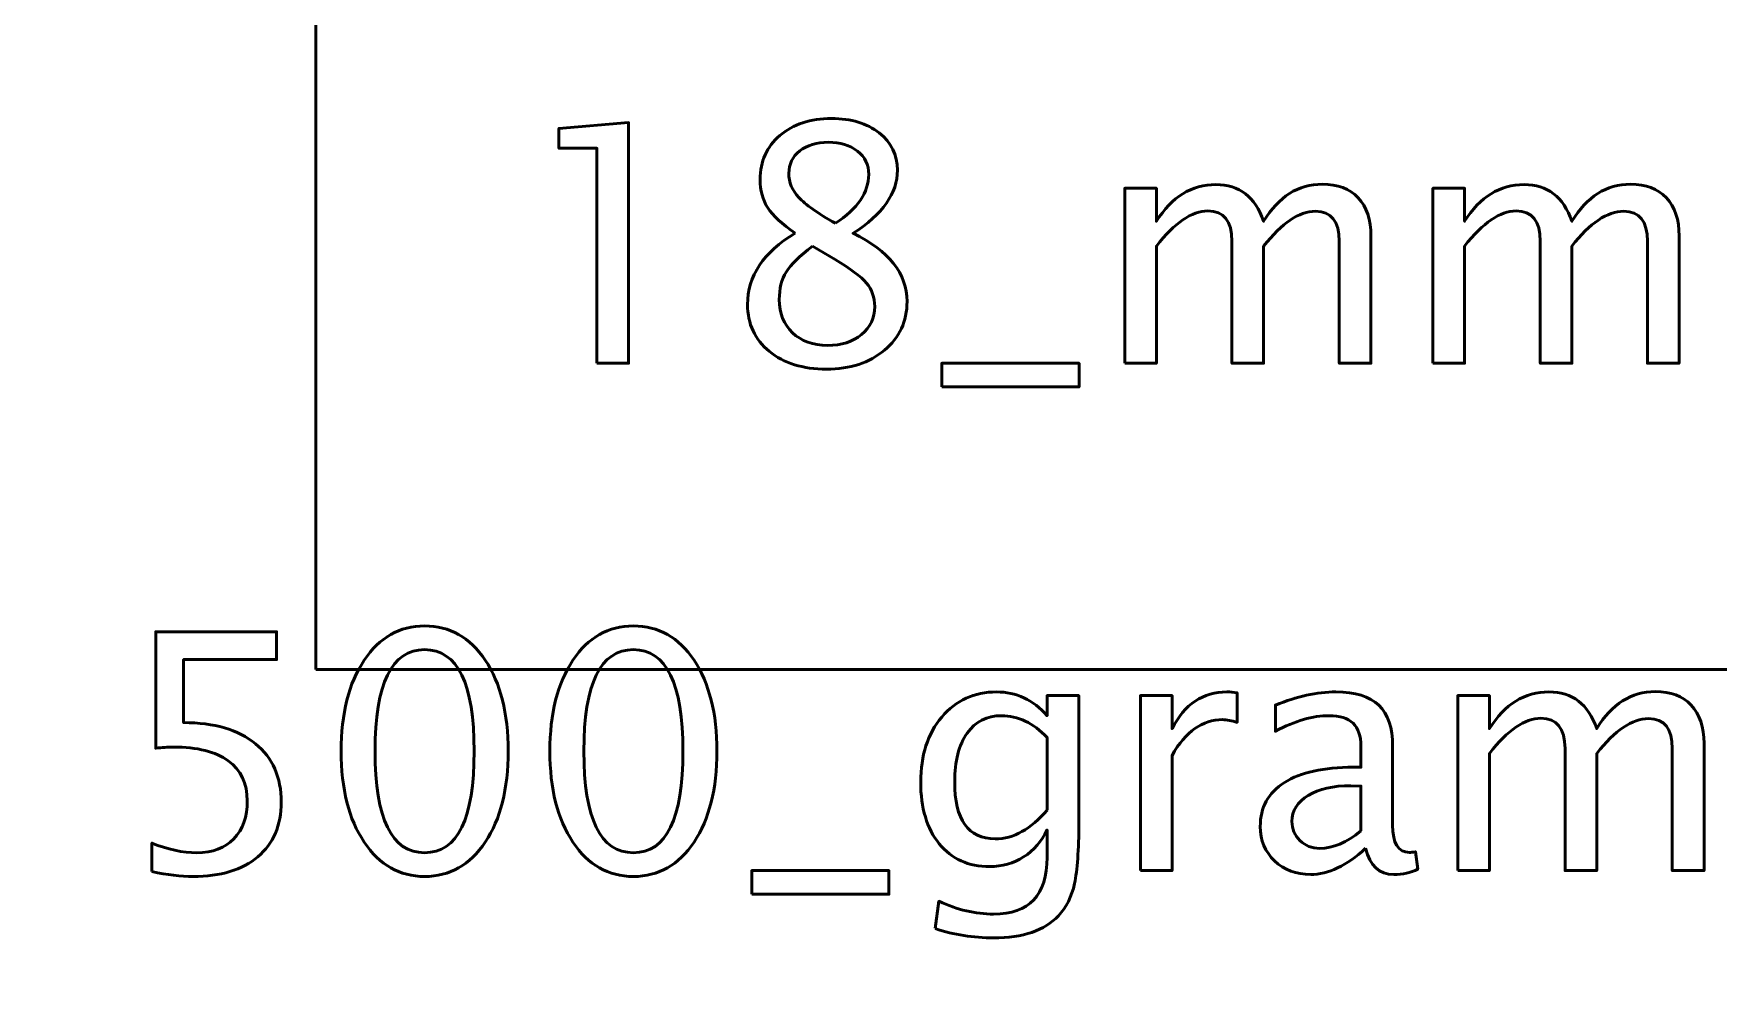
# Model space of a CAD drawing. Header units: centimetres. Extents: x -29.5 to 29.3, y -24.7 to 29.8.
# Drawn here: x -17.782 to -14.902, y -21.523 to -19.913 of the extents above; entities that cross this region are included whole.
import ezdxf

# ---------------------------------------------------------------- set-up
doc = ezdxf.new("R2010")
doc.units = ezdxf.units.CM
doc.header["$MEASUREMENT"] = 0
doc.layers.add('Layer 1', color=7, linetype='Continuous')

msp = doc.modelspace()

# ---------------------------------------------------------------- linework, layer by layer
at = {"layer": 'Layer 1', "color": 4, "lineweight": 53}
msp.add_lwpolyline([(-17.29999, -21), (-12.69999, -21), (-12.69999, -19.2), (-17.29999, -19.2), (-17.29999, -21)], close=True, dxfattribs=at)
at = {"layer": 'Layer 1', "lineweight": 53}
msp.add_open_spline([(-20.2, -24.2), (-20.2, -24.2), (-20.2, -10.3), (-20.2, -10.3), (-20.2, -10.3), (-20.2, -10.02386), (-19.97614, -9.8), (-19.7, -9.8), (-19.7, -9.8), (-19.7, -9.8), (-10.3, -9.8), (-10.3, -9.8), (-10.3, -9.8), (-10.02386, -9.8), (-9.8, -10.02386), (-9.8, -10.3), (-9.8, -10.3), (-9.8, -10.3), (-9.8, -24.2), (-9.8, -24.2), (-9.8, -24.2), (-9.8, -24.47614), (-10.02386, -24.7), (-10.3, -24.7), (-10.3, -24.7), (-10.3, -24.7), (-19.7, -24.7), (-19.7, -24.7), (-19.7, -24.7), (-19.97614, -24.7), (-20.2, -24.47614), (-20.2, -24.2)], degree=3, knots=[0, 0, 0, 0, 0.1111111, 0.1111111, 0.1111111, 0.1111111, 0.2222222, 0.2222222, 0.2222222, 0.2222222, 0.3333333, 0.3333333, 0.3333333, 0.3333333, 0.4444444, 0.4444444, 0.4444444, 0.4444444, 0.5555556, 0.5555556, 0.5555556, 0.5555556, 0.6666667, 0.6666667, 0.6666667, 0.6666667, 0.7777778, 0.7777778, 0.7777778, 0.7777778, 1, 1, 1, 1], dxfattribs=at)
at = {"layer": 'Layer 1', "color": 5, "lineweight": 53}
for points, knots in [([(-16.81934, -20.47634), (-16.81934, -20.47634), (-16.81934, -20.10889), (-16.81934, -20.10889), (-16.81934, -20.10889), (-16.81934, -20.10889), (-16.88425, -20.10889), (-16.88425, -20.10889), (-16.88425, -20.10889), (-16.88425, -20.10889), (-16.88425, -20.07502), (-16.88425, -20.07502), (-16.88425, -20.07502), (-16.88425, -20.07502), (-16.76515, -20.06486), (-16.76515, -20.06486), (-16.76515, -20.06486), (-16.76515, -20.06486), (-16.76515, -20.47634), (-16.76515, -20.47634), (-16.76515, -20.47634), (-16.76515, -20.47634), (-16.81934, -20.47634), (-16.81934, -20.47634)], [0, 0, 0, 0, 0.1428571, 0.1428571, 0.1428571, 0.1428571, 0.2857143, 0.2857143, 0.2857143, 0.2857143, 0.4285714, 0.4285714, 0.4285714, 0.4285714, 0.5714286, 0.5714286, 0.5714286, 0.5714286, 0.7142857, 0.7142857, 0.7142857, 0.7142857, 1, 1, 1, 1]), ([(-16.48049, -20.25423), (-16.50288, -20.23862), (-16.51849, -20.22413), (-16.52724, -20.21068), (-16.52724, -20.21068), (-16.53599, -20.19732), (-16.54032, -20.18114), (-16.54032, -20.16223), (-16.54032, -20.16223), (-16.54032, -20.13137), (-16.52903, -20.10626), (-16.50655, -20.08697), (-16.50655, -20.08697), (-16.48397, -20.06769), (-16.45452, -20.05809), (-16.41821, -20.05809), (-16.41821, -20.05809), (-16.38472, -20.05809), (-16.35753, -20.06627), (-16.33674, -20.08264), (-16.33674, -20.08264), (-16.31595, -20.09892), (-16.30551, -20.12018), (-16.30551, -20.14624), (-16.30551, -20.14624), (-16.30551, -20.18575), (-16.33082, -20.22178), (-16.38134, -20.25423), (-16.38134, -20.25423), (-16.31991, -20.28434), (-16.28914, -20.32319), (-16.28914, -20.37079), (-16.28914, -20.37079), (-16.28914, -20.40475), (-16.30203, -20.4325), (-16.32771, -20.45414), (-16.32771, -20.45414), (-16.3534, -20.47568), (-16.38642, -20.4865), (-16.42687, -20.4865), (-16.42687, -20.4865), (-16.46722, -20.4865), (-16.49977, -20.47634), (-16.52461, -20.45602), (-16.52461, -20.45602), (-16.54935, -20.43579), (-16.56177, -20.40908), (-16.56177, -20.37606), (-16.56177, -20.37606), (-16.56177, -20.32714), (-16.53468, -20.28659), (-16.48049, -20.25423)], [0, 0, 0, 0, 0.0714286, 0.0714286, 0.0714286, 0.0714286, 0.1428571, 0.1428571, 0.1428571, 0.1428571, 0.2142857, 0.2142857, 0.2142857, 0.2142857, 0.2857143, 0.2857143, 0.2857143, 0.2857143, 0.3571429, 0.3571429, 0.3571429, 0.3571429, 0.4285714, 0.4285714, 0.4285714, 0.4285714, 0.5, 0.5, 0.5, 0.5, 0.5714286, 0.5714286, 0.5714286, 0.5714286, 0.6428571, 0.6428571, 0.6428571, 0.6428571, 0.7142857, 0.7142857, 0.7142857, 0.7142857, 0.7857143, 0.7857143, 0.7857143, 0.7857143, 0.8571429, 0.8571429, 0.8571429, 0.8571429, 1, 1, 1, 1]), ([(-16.41163, -20.23721), (-16.37362, -20.21209), (-16.35462, -20.18424), (-16.35462, -20.15348), (-16.35462, -20.15348), (-16.35462, -20.13702), (-16.36102, -20.12385), (-16.37372, -20.11378), (-16.37372, -20.11378), (-16.38651, -20.10372), (-16.40316, -20.09873), (-16.42376, -20.09873), (-16.42376, -20.09873), (-16.44371, -20.09873), (-16.45998, -20.10362), (-16.47249, -20.1135), (-16.47249, -20.1135), (-16.485, -20.12338), (-16.49121, -20.13608), (-16.49121, -20.15179), (-16.49121, -20.15179), (-16.49121, -20.16703), (-16.48557, -20.18076), (-16.47428, -20.19299), (-16.47428, -20.19299), (-16.46299, -20.20513), (-16.44211, -20.2199), (-16.41163, -20.23721)], [0, 0, 0, 0, 0.125, 0.125, 0.125, 0.125, 0.25, 0.25, 0.25, 0.25, 0.375, 0.375, 0.375, 0.375, 0.5, 0.5, 0.5, 0.5, 0.625, 0.625, 0.625, 0.625, 0.75, 0.75, 0.75, 0.75, 1, 1, 1, 1]), ([(-15.91699, -20.47634), (-15.91699, -20.47634), (-15.91699, -20.17719), (-15.91699, -20.17719), (-15.91699, -20.17719), (-15.91699, -20.17719), (-15.86281, -20.17719), (-15.86281, -20.17719), (-15.86281, -20.17719), (-15.86281, -20.17719), (-15.86281, -20.23372), (-15.86281, -20.23372), (-15.86281, -20.23372), (-15.83637, -20.19186), (-15.80251, -20.17098), (-15.76102, -20.17098), (-15.76102, -20.17098), (-15.72104, -20.17098), (-15.69385, -20.19186), (-15.67936, -20.23372), (-15.67936, -20.23372), (-15.65368, -20.19149), (-15.62019, -20.17041), (-15.57908, -20.17041), (-15.57908, -20.17041), (-15.55284, -20.17041), (-15.53242, -20.17813), (-15.51784, -20.19365), (-15.51784, -20.19365), (-15.50326, -20.20917), (-15.49592, -20.2309), (-15.49592, -20.25884), (-15.49592, -20.25884), (-15.49592, -20.25884), (-15.49592, -20.47634), (-15.49592, -20.47634), (-15.49592, -20.47634), (-15.49592, -20.47634), (-15.55011, -20.47634), (-15.55011, -20.47634), (-15.55011, -20.47634), (-15.55011, -20.47634), (-15.55011, -20.26778), (-15.55011, -20.26778), (-15.55011, -20.26778), (-15.55011, -20.23372), (-15.56365, -20.2167), (-15.59075, -20.2167), (-15.59075, -20.2167), (-15.61888, -20.2167), (-15.64841, -20.23655), (-15.67936, -20.27634), (-15.67936, -20.27634), (-15.67936, -20.27634), (-15.67936, -20.47634), (-15.67936, -20.47634), (-15.67936, -20.47634), (-15.67936, -20.47634), (-15.73355, -20.47634), (-15.73355, -20.47634), (-15.73355, -20.47634), (-15.73355, -20.47634), (-15.73355, -20.26759), (-15.73355, -20.26759), (-15.73355, -20.26759), (-15.73355, -20.23325), (-15.74729, -20.21613), (-15.77485, -20.21613), (-15.77485, -20.21613), (-15.80222, -20.21613), (-15.83158, -20.23608), (-15.86281, -20.27606), (-15.86281, -20.27606), (-15.86281, -20.27606), (-15.86281, -20.47634), (-15.86281, -20.47634), (-15.86281, -20.47634), (-15.86281, -20.47634), (-15.91699, -20.47634), (-15.91699, -20.47634)], [0, 0, 0, 0, 0.047619, 0.047619, 0.047619, 0.047619, 0.0952381, 0.0952381, 0.0952381, 0.0952381, 0.1428571, 0.1428571, 0.1428571, 0.1428571, 0.1904762, 0.1904762, 0.1904762, 0.1904762, 0.2380952, 0.2380952, 0.2380952, 0.2380952, 0.2857143, 0.2857143, 0.2857143, 0.2857143, 0.3333333, 0.3333333, 0.3333333, 0.3333333, 0.3809524, 0.3809524, 0.3809524, 0.3809524, 0.4285714, 0.4285714, 0.4285714, 0.4285714, 0.4761905, 0.4761905, 0.4761905, 0.4761905, 0.5238095, 0.5238095, 0.5238095, 0.5238095, 0.5714286, 0.5714286, 0.5714286, 0.5714286, 0.6190476, 0.6190476, 0.6190476, 0.6190476, 0.6666667, 0.6666667, 0.6666667, 0.6666667, 0.7142857, 0.7142857, 0.7142857, 0.7142857, 0.7619048, 0.7619048, 0.7619048, 0.7619048, 0.8095238, 0.8095238, 0.8095238, 0.8095238, 0.8571429, 0.8571429, 0.8571429, 0.8571429, 0.9047619, 0.9047619, 0.9047619, 0.9047619, 1, 1, 1, 1]), ([(-15.38999, -20.47634), (-15.38999, -20.47634), (-15.38999, -20.17719), (-15.38999, -20.17719), (-15.38999, -20.17719), (-15.38999, -20.17719), (-15.33581, -20.17719), (-15.33581, -20.17719), (-15.33581, -20.17719), (-15.33581, -20.17719), (-15.33581, -20.23372), (-15.33581, -20.23372), (-15.33581, -20.23372), (-15.30937, -20.19186), (-15.27551, -20.17098), (-15.23402, -20.17098), (-15.23402, -20.17098), (-15.19404, -20.17098), (-15.16685, -20.19186), (-15.15236, -20.23372), (-15.15236, -20.23372), (-15.12668, -20.19149), (-15.09319, -20.17041), (-15.05208, -20.17041), (-15.05208, -20.17041), (-15.02584, -20.17041), (-15.00542, -20.17813), (-14.99084, -20.19365), (-14.99084, -20.19365), (-14.97626, -20.20917), (-14.96892, -20.2309), (-14.96892, -20.25884), (-14.96892, -20.25884), (-14.96892, -20.25884), (-14.96892, -20.47634), (-14.96892, -20.47634), (-14.96892, -20.47634), (-14.96892, -20.47634), (-15.02311, -20.47634), (-15.02311, -20.47634), (-15.02311, -20.47634), (-15.02311, -20.47634), (-15.02311, -20.26778), (-15.02311, -20.26778), (-15.02311, -20.26778), (-15.02311, -20.23372), (-15.03665, -20.2167), (-15.06375, -20.2167), (-15.06375, -20.2167), (-15.09188, -20.2167), (-15.12141, -20.23655), (-15.15236, -20.27634), (-15.15236, -20.27634), (-15.15236, -20.27634), (-15.15236, -20.47634), (-15.15236, -20.47634), (-15.15236, -20.47634), (-15.15236, -20.47634), (-15.20655, -20.47634), (-15.20655, -20.47634), (-15.20655, -20.47634), (-15.20655, -20.47634), (-15.20655, -20.26759), (-15.20655, -20.26759), (-15.20655, -20.26759), (-15.20655, -20.23325), (-15.22029, -20.21613), (-15.24785, -20.21613), (-15.24785, -20.21613), (-15.27522, -20.21613), (-15.30458, -20.23608), (-15.33581, -20.27606), (-15.33581, -20.27606), (-15.33581, -20.27606), (-15.33581, -20.47634), (-15.33581, -20.47634), (-15.33581, -20.47634), (-15.33581, -20.47634), (-15.38999, -20.47634), (-15.38999, -20.47634)], [0, 0, 0, 0, 0.047619, 0.047619, 0.047619, 0.047619, 0.0952381, 0.0952381, 0.0952381, 0.0952381, 0.1428571, 0.1428571, 0.1428571, 0.1428571, 0.1904762, 0.1904762, 0.1904762, 0.1904762, 0.2380952, 0.2380952, 0.2380952, 0.2380952, 0.2857143, 0.2857143, 0.2857143, 0.2857143, 0.3333333, 0.3333333, 0.3333333, 0.3333333, 0.3809524, 0.3809524, 0.3809524, 0.3809524, 0.4285714, 0.4285714, 0.4285714, 0.4285714, 0.4761905, 0.4761905, 0.4761905, 0.4761905, 0.5238095, 0.5238095, 0.5238095, 0.5238095, 0.5714286, 0.5714286, 0.5714286, 0.5714286, 0.6190476, 0.6190476, 0.6190476, 0.6190476, 0.6666667, 0.6666667, 0.6666667, 0.6666667, 0.7142857, 0.7142857, 0.7142857, 0.7142857, 0.7619048, 0.7619048, 0.7619048, 0.7619048, 0.8095238, 0.8095238, 0.8095238, 0.8095238, 0.8571429, 0.8571429, 0.8571429, 0.8571429, 0.9047619, 0.9047619, 0.9047619, 0.9047619, 1, 1, 1, 1]), ([(-16.45095, -20.27625), (-16.47296, -20.29318), (-16.48792, -20.30795), (-16.49582, -20.32055), (-16.49582, -20.32055), (-16.50363, -20.33316), (-16.50758, -20.34878), (-16.50758, -20.36759), (-16.50758, -20.36759), (-16.50758, -20.39092), (-16.50006, -20.40983), (-16.48491, -20.42422), (-16.48491, -20.42422), (-16.46976, -20.43862), (-16.44991, -20.44586), (-16.42517, -20.44586), (-16.42517, -20.44586), (-16.40137, -20.44586), (-16.38199, -20.43975), (-16.36704, -20.42742), (-16.36704, -20.42742), (-16.35198, -20.4151), (-16.34446, -20.39911), (-16.34446, -20.37944), (-16.34446, -20.37944), (-16.34446, -20.36364), (-16.34907, -20.35019), (-16.35838, -20.33928), (-16.35838, -20.33928), (-16.36769, -20.32836), (-16.38566, -20.315), (-16.41229, -20.2992), (-16.41229, -20.2992), (-16.41229, -20.2992), (-16.45095, -20.27625), (-16.45095, -20.27625)], [0, 0, 0, 0, 0.1, 0.1, 0.1, 0.1, 0.2, 0.2, 0.2, 0.2, 0.3, 0.3, 0.3, 0.3, 0.4, 0.4, 0.4, 0.4, 0.5, 0.5, 0.5, 0.5, 0.6, 0.6, 0.6, 0.6, 0.7, 0.7, 0.7, 0.7, 0.8, 0.8, 0.8, 0.8, 1, 1, 1, 1]), ([(-16.22969, -20.51698), (-16.22969, -20.51698), (-16.22969, -20.47634), (-16.22969, -20.47634), (-16.22969, -20.47634), (-16.22969, -20.47634), (-15.99489, -20.47634), (-15.99489, -20.47634), (-15.99489, -20.47634), (-15.99489, -20.47634), (-15.99489, -20.51698), (-15.99489, -20.51698), (-15.99489, -20.51698), (-15.99489, -20.51698), (-16.22969, -20.51698), (-16.22969, -20.51698)], [0, 0, 0, 0, 0.2, 0.2, 0.2, 0.2, 0.4, 0.4, 0.4, 0.4, 0.6, 0.6, 0.6, 0.6, 1, 1, 1, 1]), ([(-17.58034, -21.34538), (-17.58034, -21.34538), (-17.58034, -21.29684), (-17.58034, -21.29684), (-17.58034, -21.29684), (-17.55334, -21.30775), (-17.52775, -21.31321), (-17.50329, -21.31321), (-17.50329, -21.31321), (-17.47658, -21.31321), (-17.4555, -21.30531), (-17.44017, -21.2895), (-17.44017, -21.2895), (-17.42484, -21.2737), (-17.41722, -21.25197), (-17.41722, -21.22431), (-17.41722, -21.22431), (-17.41722, -21.19458), (-17.42803, -21.17182), (-17.44967, -21.15611), (-17.44967, -21.15611), (-17.47131, -21.1404), (-17.50263, -21.13259), (-17.54356, -21.13259), (-17.54356, -21.13259), (-17.55306, -21.13259), (-17.56312, -21.13325), (-17.57357, -21.13456), (-17.57357, -21.13456), (-17.57357, -21.13456), (-17.57357, -20.9356), (-17.57357, -20.9356), (-17.57357, -20.9356), (-17.57357, -20.9356), (-17.36698, -20.9356), (-17.36698, -20.9356), (-17.36698, -20.9356), (-17.36698, -20.9356), (-17.36698, -20.98301), (-17.36698, -20.98301), (-17.36698, -20.98301), (-17.36698, -20.98301), (-17.52615, -20.98301), (-17.52615, -20.98301), (-17.52615, -20.98301), (-17.52615, -20.98301), (-17.52615, -21.09082), (-17.52615, -21.09082), (-17.52615, -21.09082), (-17.47366, -21.09082), (-17.43274, -21.10286), (-17.40329, -21.12695), (-17.40329, -21.12695), (-17.37385, -21.15093), (-17.35908, -21.18424), (-17.35908, -21.22685), (-17.35908, -21.22685), (-17.35908, -21.26655), (-17.37244, -21.29759), (-17.39915, -21.32008), (-17.39915, -21.32008), (-17.42587, -21.34256), (-17.46275, -21.35385), (-17.50978, -21.35385), (-17.50978, -21.35385), (-17.53076, -21.35385), (-17.55428, -21.35103), (-17.58034, -21.34538)], [0, 0, 0, 0, 0.0555556, 0.0555556, 0.0555556, 0.0555556, 0.1111111, 0.1111111, 0.1111111, 0.1111111, 0.1666667, 0.1666667, 0.1666667, 0.1666667, 0.2222222, 0.2222222, 0.2222222, 0.2222222, 0.2777778, 0.2777778, 0.2777778, 0.2777778, 0.3333333, 0.3333333, 0.3333333, 0.3333333, 0.3888889, 0.3888889, 0.3888889, 0.3888889, 0.4444444, 0.4444444, 0.4444444, 0.4444444, 0.5, 0.5, 0.5, 0.5, 0.5555556, 0.5555556, 0.5555556, 0.5555556, 0.6111111, 0.6111111, 0.6111111, 0.6111111, 0.6666667, 0.6666667, 0.6666667, 0.6666667, 0.7222222, 0.7222222, 0.7222222, 0.7222222, 0.7777778, 0.7777778, 0.7777778, 0.7777778, 0.8333333, 0.8333333, 0.8333333, 0.8333333, 0.8888889, 0.8888889, 0.8888889, 0.8888889, 1, 1, 1, 1]), ([(-17.11393, -21.35385), (-17.15673, -21.35385), (-17.19126, -21.33419), (-17.21741, -21.29496), (-17.21741, -21.29496), (-17.24365, -21.25573), (-17.25673, -21.20399), (-17.25673, -21.13964), (-17.25673, -21.13964), (-17.25673, -21.0753), (-17.24365, -21.02356), (-17.21741, -20.98433), (-17.21741, -20.98433), (-17.19126, -20.9451), (-17.15673, -20.92544), (-17.11393, -20.92544), (-17.11393, -20.92544), (-17.07094, -20.92544), (-17.03641, -20.94501), (-17.01026, -20.98414), (-17.01026, -20.98414), (-16.9842, -21.02328), (-16.97112, -21.07511), (-16.97112, -21.13964), (-16.97112, -21.13964), (-16.97112, -21.20399), (-16.9842, -21.25573), (-17.01026, -21.29496), (-17.01026, -21.29496), (-17.03641, -21.33419), (-17.07094, -21.35385), (-17.11393, -21.35385)], [0, 0, 0, 0, 0.1111111, 0.1111111, 0.1111111, 0.1111111, 0.2222222, 0.2222222, 0.2222222, 0.2222222, 0.3333333, 0.3333333, 0.3333333, 0.3333333, 0.4444444, 0.4444444, 0.4444444, 0.4444444, 0.5555556, 0.5555556, 0.5555556, 0.5555556, 0.6666667, 0.6666667, 0.6666667, 0.6666667, 0.7777778, 0.7777778, 0.7777778, 0.7777778, 1, 1, 1, 1]), ([(-16.75702, -21.35385), (-16.79982, -21.35385), (-16.83435, -21.33419), (-16.8605, -21.29496), (-16.8605, -21.29496), (-16.88674, -21.25573), (-16.89982, -21.20399), (-16.89982, -21.13964), (-16.89982, -21.13964), (-16.89982, -21.0753), (-16.88674, -21.02356), (-16.8605, -20.98433), (-16.8605, -20.98433), (-16.83435, -20.9451), (-16.79982, -20.92544), (-16.75702, -20.92544), (-16.75702, -20.92544), (-16.71403, -20.92544), (-16.6795, -20.94501), (-16.65335, -20.98414), (-16.65335, -20.98414), (-16.62729, -21.02328), (-16.61421, -21.07511), (-16.61421, -21.13964), (-16.61421, -21.13964), (-16.61421, -21.20399), (-16.62729, -21.25573), (-16.65335, -21.29496), (-16.65335, -21.29496), (-16.6795, -21.33419), (-16.71403, -21.35385), (-16.75702, -21.35385)], [0, 0, 0, 0, 0.1111111, 0.1111111, 0.1111111, 0.1111111, 0.2222222, 0.2222222, 0.2222222, 0.2222222, 0.3333333, 0.3333333, 0.3333333, 0.3333333, 0.4444444, 0.4444444, 0.4444444, 0.4444444, 0.5555556, 0.5555556, 0.5555556, 0.5555556, 0.6666667, 0.6666667, 0.6666667, 0.6666667, 0.7777778, 0.7777778, 0.7777778, 0.7777778, 1, 1, 1, 1]), ([(-17.11402, -21.31321), (-17.05748, -21.31321), (-17.02926, -21.25536), (-17.02926, -21.13964), (-17.02926, -21.13964), (-17.02926, -21.02393), (-17.05748, -20.96608), (-17.11402, -20.96608), (-17.11402, -20.96608), (-17.17037, -20.96608), (-17.19859, -21.02393), (-17.19859, -21.13964), (-17.19859, -21.13964), (-17.19859, -21.25536), (-17.17037, -21.31321), (-17.11402, -21.31321)], [0, 0, 0, 0, 0.2, 0.2, 0.2, 0.2, 0.4, 0.4, 0.4, 0.4, 0.6, 0.6, 0.6, 0.6, 1, 1, 1, 1]), ([(-16.75711, -21.31321), (-16.70057, -21.31321), (-16.67235, -21.25536), (-16.67235, -21.13964), (-16.67235, -21.13964), (-16.67235, -21.02393), (-16.70057, -20.96608), (-16.75711, -20.96608), (-16.75711, -20.96608), (-16.81346, -20.96608), (-16.84168, -21.02393), (-16.84168, -21.13964), (-16.84168, -21.13964), (-16.84168, -21.25536), (-16.81346, -21.31321), (-16.75711, -21.31321)], [0, 0, 0, 0, 0.2, 0.2, 0.2, 0.2, 0.4, 0.4, 0.4, 0.4, 0.6, 0.6, 0.6, 0.6, 1, 1, 1, 1]), ([(-16.24093, -21.44303), (-16.24093, -21.44303), (-16.23454, -21.39618), (-16.23454, -21.39618), (-16.23454, -21.39618), (-16.20312, -21.41086), (-16.17198, -21.4182), (-16.14122, -21.4182), (-16.14122, -21.4182), (-16.08016, -21.4182), (-16.04959, -21.38583), (-16.04959, -21.32121), (-16.04959, -21.32121), (-16.04959, -21.32121), (-16.04959, -21.27417), (-16.04959, -21.27417), (-16.04959, -21.27417), (-16.059, -21.29402), (-16.07236, -21.30935), (-16.08976, -21.32036), (-16.08976, -21.32036), (-16.10716, -21.33137), (-16.12654, -21.33692), (-16.1479, -21.33692), (-16.1479, -21.33692), (-16.18411, -21.33692), (-16.21281, -21.32393), (-16.23397, -21.29797), (-16.23397, -21.29797), (-16.25514, -21.27201), (-16.26577, -21.23682), (-16.26577, -21.19242), (-16.26577, -21.19242), (-16.26577, -21.14698), (-16.25373, -21.10992), (-16.22965, -21.08123), (-16.22965, -21.08123), (-16.20547, -21.05263), (-16.17433, -21.03833), (-16.13604, -21.03833), (-16.13604, -21.03833), (-16.10255, -21.03833), (-16.07367, -21.05187), (-16.04959, -21.07906), (-16.04959, -21.07906), (-16.04959, -21.07906), (-16.04959, -21.04454), (-16.04959, -21.04454), (-16.04959, -21.04454), (-16.04959, -21.04454), (-15.9954, -21.04454), (-15.9954, -21.04454), (-15.9954, -21.04454), (-15.9954, -21.04454), (-15.9954, -21.26203), (-15.9954, -21.26203), (-15.9954, -21.26203), (-15.9954, -21.30879), (-15.99785, -21.34341), (-16.00274, -21.36589), (-16.00274, -21.36589), (-16.00754, -21.38837), (-16.01676, -21.40681), (-16.03012, -21.42111), (-16.03012, -21.42111), (-16.05382, -21.44623), (-16.09089, -21.45884), (-16.14122, -21.45884), (-16.14122, -21.45884), (-16.17574, -21.45884), (-16.20895, -21.45357), (-16.24093, -21.44303)], [0, 0, 0, 0, 0.0526316, 0.0526316, 0.0526316, 0.0526316, 0.1052632, 0.1052632, 0.1052632, 0.1052632, 0.1578947, 0.1578947, 0.1578947, 0.1578947, 0.2105263, 0.2105263, 0.2105263, 0.2105263, 0.2631579, 0.2631579, 0.2631579, 0.2631579, 0.3157895, 0.3157895, 0.3157895, 0.3157895, 0.3684211, 0.3684211, 0.3684211, 0.3684211, 0.4210526, 0.4210526, 0.4210526, 0.4210526, 0.4736842, 0.4736842, 0.4736842, 0.4736842, 0.5263158, 0.5263158, 0.5263158, 0.5263158, 0.5789474, 0.5789474, 0.5789474, 0.5789474, 0.6315789, 0.6315789, 0.6315789, 0.6315789, 0.6842105, 0.6842105, 0.6842105, 0.6842105, 0.7368421, 0.7368421, 0.7368421, 0.7368421, 0.7894737, 0.7894737, 0.7894737, 0.7894737, 0.8421053, 0.8421053, 0.8421053, 0.8421053, 0.8947368, 0.8947368, 0.8947368, 0.8947368, 1, 1, 1, 1]), ([(-15.89013, -21.34369), (-15.89013, -21.34369), (-15.89013, -21.04454), (-15.89013, -21.04454), (-15.89013, -21.04454), (-15.89013, -21.04454), (-15.83595, -21.04454), (-15.83595, -21.04454), (-15.83595, -21.04454), (-15.83595, -21.04454), (-15.83595, -21.10107), (-15.83595, -21.10107), (-15.83595, -21.10107), (-15.8144, -21.05921), (-15.78317, -21.03833), (-15.74216, -21.03833), (-15.74216, -21.03833), (-15.73661, -21.03833), (-15.73077, -21.0388), (-15.72475, -21.03974), (-15.72475, -21.03974), (-15.72475, -21.03974), (-15.72475, -21.09044), (-15.72475, -21.09044), (-15.72475, -21.09044), (-15.73416, -21.08734), (-15.74244, -21.08574), (-15.74959, -21.08574), (-15.74959, -21.08574), (-15.78402, -21.08574), (-15.81281, -21.10606), (-15.83595, -21.14679), (-15.83595, -21.14679), (-15.83595, -21.14679), (-15.83595, -21.34369), (-15.83595, -21.34369), (-15.83595, -21.34369), (-15.83595, -21.34369), (-15.89013, -21.34369), (-15.89013, -21.34369)], [0, 0, 0, 0, 0.0909091, 0.0909091, 0.0909091, 0.0909091, 0.1818182, 0.1818182, 0.1818182, 0.1818182, 0.2727273, 0.2727273, 0.2727273, 0.2727273, 0.3636364, 0.3636364, 0.3636364, 0.3636364, 0.4545455, 0.4545455, 0.4545455, 0.4545455, 0.5454545, 0.5454545, 0.5454545, 0.5454545, 0.6363636, 0.6363636, 0.6363636, 0.6363636, 0.7272727, 0.7272727, 0.7272727, 0.7272727, 0.8181818, 0.8181818, 0.8181818, 0.8181818, 1, 1, 1, 1]), ([(-15.505, -21.30559), (-15.53755, -21.33551), (-15.56887, -21.35046), (-15.59898, -21.35046), (-15.59898, -21.35046), (-15.62372, -21.35046), (-15.64432, -21.34275), (-15.66059, -21.32723), (-15.66059, -21.32723), (-15.67696, -21.31171), (-15.68515, -21.29214), (-15.68515, -21.26853), (-15.68515, -21.26853), (-15.68515, -21.23588), (-15.67141, -21.21076), (-15.64394, -21.19327), (-15.64394, -21.19327), (-15.61647, -21.17577), (-15.57706, -21.16702), (-15.52569, -21.16702), (-15.52569, -21.16702), (-15.52569, -21.16702), (-15.51299, -21.16702), (-15.51299, -21.16702), (-15.51299, -21.16702), (-15.51299, -21.16702), (-15.51299, -21.13099), (-15.51299, -21.13099), (-15.51299, -21.13099), (-15.51299, -21.09628), (-15.53106, -21.07897), (-15.56727, -21.07897), (-15.56727, -21.07897), (-15.59531, -21.07897), (-15.62598, -21.08781), (-15.65918, -21.1055), (-15.65918, -21.1055), (-15.65918, -21.1055), (-15.65918, -21.06091), (-15.65918, -21.06091), (-15.65918, -21.06091), (-15.62268, -21.04585), (-15.58825, -21.03833), (-15.55599, -21.03833), (-15.55599, -21.03833), (-15.52278, -21.03833), (-15.49822, -21.04585), (-15.48251, -21.061), (-15.48251, -21.061), (-15.46671, -21.07615), (-15.45881, -21.09948), (-15.45881, -21.13099), (-15.45881, -21.13099), (-15.45881, -21.13099), (-15.45881, -21.26617), (-15.45881, -21.26617), (-15.45881, -21.26617), (-15.45881, -21.29712), (-15.44931, -21.31265), (-15.43021, -21.31265), (-15.43021, -21.31265), (-15.42786, -21.31265), (-15.42438, -21.31227), (-15.41977, -21.31152), (-15.41977, -21.31152), (-15.41977, -21.31152), (-15.41591, -21.34162), (-15.41591, -21.34162), (-15.41591, -21.34162), (-15.42823, -21.34755), (-15.44178, -21.35046), (-15.45664, -21.35046), (-15.45664, -21.35046), (-15.48195, -21.35046), (-15.49804, -21.33551), (-15.505, -21.30559)], [0, 0, 0, 0, 0.05, 0.05, 0.05, 0.05, 0.1, 0.1, 0.1, 0.1, 0.15, 0.15, 0.15, 0.15, 0.2, 0.2, 0.2, 0.2, 0.25, 0.25, 0.25, 0.25, 0.3, 0.3, 0.3, 0.3, 0.35, 0.35, 0.35, 0.35, 0.4, 0.4, 0.4, 0.4, 0.45, 0.45, 0.45, 0.45, 0.5, 0.5, 0.5, 0.5, 0.55, 0.55, 0.55, 0.55, 0.6, 0.6, 0.6, 0.6, 0.65, 0.65, 0.65, 0.65, 0.7, 0.7, 0.7, 0.7, 0.75, 0.75, 0.75, 0.75, 0.8, 0.8, 0.8, 0.8, 0.85, 0.85, 0.85, 0.85, 0.9, 0.9, 0.9, 0.9, 1, 1, 1, 1]), ([(-15.34752, -21.34369), (-15.34752, -21.34369), (-15.34752, -21.04454), (-15.34752, -21.04454), (-15.34752, -21.04454), (-15.34752, -21.04454), (-15.29334, -21.04454), (-15.29334, -21.04454), (-15.29334, -21.04454), (-15.29334, -21.04454), (-15.29334, -21.10107), (-15.29334, -21.10107), (-15.29334, -21.10107), (-15.2669, -21.05921), (-15.23304, -21.03833), (-15.19155, -21.03833), (-15.19155, -21.03833), (-15.15157, -21.03833), (-15.12438, -21.05921), (-15.10989, -21.10107), (-15.10989, -21.10107), (-15.08421, -21.05884), (-15.05072, -21.03776), (-15.00961, -21.03776), (-15.00961, -21.03776), (-14.98337, -21.03776), (-14.96295, -21.04548), (-14.94837, -21.061), (-14.94837, -21.061), (-14.93379, -21.07652), (-14.92645, -21.09825), (-14.92645, -21.12619), (-14.92645, -21.12619), (-14.92645, -21.12619), (-14.92645, -21.34369), (-14.92645, -21.34369), (-14.92645, -21.34369), (-14.92645, -21.34369), (-14.98064, -21.34369), (-14.98064, -21.34369), (-14.98064, -21.34369), (-14.98064, -21.34369), (-14.98064, -21.13513), (-14.98064, -21.13513), (-14.98064, -21.13513), (-14.98064, -21.10107), (-14.99418, -21.08405), (-15.02128, -21.08405), (-15.02128, -21.08405), (-15.04941, -21.08405), (-15.07894, -21.1039), (-15.10989, -21.14369), (-15.10989, -21.14369), (-15.10989, -21.14369), (-15.10989, -21.34369), (-15.10989, -21.34369), (-15.10989, -21.34369), (-15.10989, -21.34369), (-15.16408, -21.34369), (-15.16408, -21.34369), (-15.16408, -21.34369), (-15.16408, -21.34369), (-15.16408, -21.13494), (-15.16408, -21.13494), (-15.16408, -21.13494), (-15.16408, -21.1006), (-15.17782, -21.08348), (-15.20538, -21.08348), (-15.20538, -21.08348), (-15.23275, -21.08348), (-15.26211, -21.10343), (-15.29334, -21.14341), (-15.29334, -21.14341), (-15.29334, -21.14341), (-15.29334, -21.34369), (-15.29334, -21.34369), (-15.29334, -21.34369), (-15.29334, -21.34369), (-15.34752, -21.34369), (-15.34752, -21.34369)], [0, 0, 0, 0, 0.047619, 0.047619, 0.047619, 0.047619, 0.0952381, 0.0952381, 0.0952381, 0.0952381, 0.1428571, 0.1428571, 0.1428571, 0.1428571, 0.1904762, 0.1904762, 0.1904762, 0.1904762, 0.2380952, 0.2380952, 0.2380952, 0.2380952, 0.2857143, 0.2857143, 0.2857143, 0.2857143, 0.3333333, 0.3333333, 0.3333333, 0.3333333, 0.3809524, 0.3809524, 0.3809524, 0.3809524, 0.4285714, 0.4285714, 0.4285714, 0.4285714, 0.4761905, 0.4761905, 0.4761905, 0.4761905, 0.5238095, 0.5238095, 0.5238095, 0.5238095, 0.5714286, 0.5714286, 0.5714286, 0.5714286, 0.6190476, 0.6190476, 0.6190476, 0.6190476, 0.6666667, 0.6666667, 0.6666667, 0.6666667, 0.7142857, 0.7142857, 0.7142857, 0.7142857, 0.7619048, 0.7619048, 0.7619048, 0.7619048, 0.8095238, 0.8095238, 0.8095238, 0.8095238, 0.8571429, 0.8571429, 0.8571429, 0.8571429, 0.9047619, 0.9047619, 0.9047619, 0.9047619, 1, 1, 1, 1]), ([(-16.04959, -21.24021), (-16.04959, -21.24021), (-16.04959, -21.11613), (-16.04959, -21.11613), (-16.04959, -21.11613), (-16.07348, -21.09139), (-16.09954, -21.07897), (-16.12767, -21.07897), (-16.12767, -21.07897), (-16.15269, -21.07897), (-16.17226, -21.08894), (-16.18637, -21.10898), (-16.18637, -21.10898), (-16.20058, -21.12892), (-16.20763, -21.15667), (-16.20763, -21.19204), (-16.20763, -21.19204), (-16.20763, -21.25705), (-16.18458, -21.2895), (-16.13839, -21.2895), (-16.13839, -21.2895), (-16.10697, -21.2895), (-16.07734, -21.27304), (-16.04959, -21.24021)], [0, 0, 0, 0, 0.1428571, 0.1428571, 0.1428571, 0.1428571, 0.2857143, 0.2857143, 0.2857143, 0.2857143, 0.4285714, 0.4285714, 0.4285714, 0.4285714, 0.5714286, 0.5714286, 0.5714286, 0.5714286, 0.7142857, 0.7142857, 0.7142857, 0.7142857, 1, 1, 1, 1]), ([(-15.51299, -21.27605), (-15.51299, -21.27605), (-15.51299, -21.19919), (-15.51299, -21.19919), (-15.51299, -21.19919), (-15.51299, -21.19919), (-15.5304, -21.19863), (-15.5304, -21.19863), (-15.5304, -21.19863), (-15.5605, -21.19863), (-15.58477, -21.20418), (-15.6033, -21.21528), (-15.6033, -21.21528), (-15.62174, -21.22647), (-15.63096, -21.24124), (-15.63096, -21.25968), (-15.63096, -21.25968), (-15.63096, -21.27257), (-15.62635, -21.28348), (-15.61723, -21.29242), (-15.61723, -21.29242), (-15.60801, -21.30136), (-15.59681, -21.30587), (-15.58355, -21.30587), (-15.58355, -21.30587), (-15.56097, -21.30587), (-15.53745, -21.2959), (-15.51299, -21.27605)], [0, 0, 0, 0, 0.125, 0.125, 0.125, 0.125, 0.25, 0.25, 0.25, 0.25, 0.375, 0.375, 0.375, 0.375, 0.5, 0.5, 0.5, 0.5, 0.625, 0.625, 0.625, 0.625, 0.75, 0.75, 0.75, 0.75, 1, 1, 1, 1]), ([(-16.55476, -21.38433), (-16.55476, -21.38433), (-16.55476, -21.34369), (-16.55476, -21.34369), (-16.55476, -21.34369), (-16.55476, -21.34369), (-16.31996, -21.34369), (-16.31996, -21.34369), (-16.31996, -21.34369), (-16.31996, -21.34369), (-16.31996, -21.38433), (-16.31996, -21.38433), (-16.31996, -21.38433), (-16.31996, -21.38433), (-16.55476, -21.38433), (-16.55476, -21.38433)], [0, 0, 0, 0, 0.2, 0.2, 0.2, 0.2, 0.4, 0.4, 0.4, 0.4, 0.6, 0.6, 0.6, 0.6, 1, 1, 1, 1])]:
    msp.add_open_spline(points, degree=3, knots=knots, dxfattribs=at)

doc.saveas('drawing.dxf')
